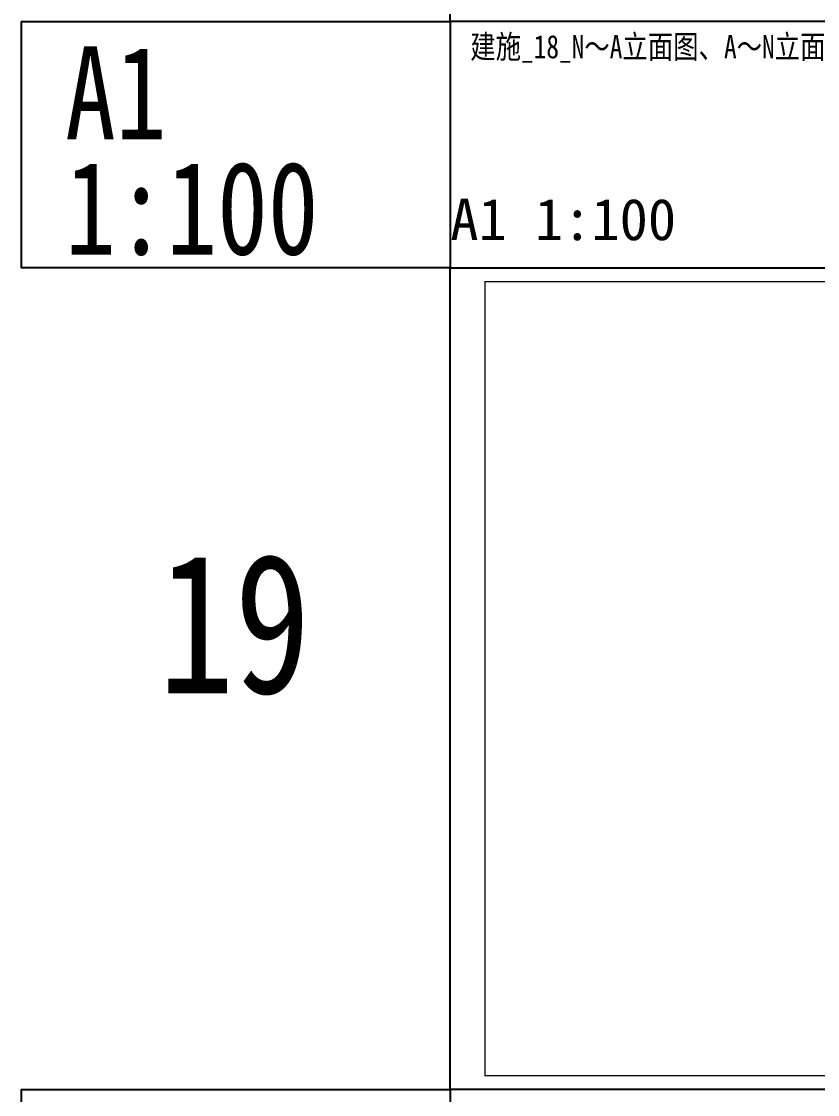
# Model space of a CAD drawing. Extents: x -518115 to 389031, y -209821 to 1628073.
# Drawn here: x -31986 to 25564, y -129991 to -52418 of the extents above; entities that cross this region are included whole.
import ezdxf

# ---------------------------------------------------------------- set-up
doc = ezdxf.new("R2010")
doc.units = 0
doc.header["$LTSCALE"] = 1000
doc.header["$MEASUREMENT"] = 0
for name, color, linetype in [('text', 7, 'Continuous'), ('图框', 140, 'Continuous'), ('导图字', 7, 'Continuous')]:
    doc.layers.add(name, color=color, linetype=linetype)
doc.layers.add('yichutu', color=7, linetype='Continuous', true_color=0xffffff, plot=False)
doc.styles.add('_TCH_LABEL', font='')
doc.styles.add('黑体', font='')
doc.styles.get('_TCH_LABEL').set_extended_font_data('SimHei')
doc.styles.get('黑体').set_extended_font_data('SimHei')

# ---------------------------------------------------------------- blocks, each defined once
blk = doc.blocks.new('yct-841-594-84100-59399.9999999999-100-1000.0')
at = {"layer": 'yichutu', "color": 7, "true_color": 0xffffff}
blk.add_lwpolyline([(0, 0), (0, 59400), (84100, 59400), (84100, 0)], close=True, dxfattribs=at)
at = {"layer": 'yichutu', "color": 7, "true_color": 0xffffff, "style": '_TCH_LABEL'}
blk.add_text('A1 1:100', height=3000, dxfattribs=at).set_placement((0, 61400))
blk = doc.blocks.new('TK')
at = {"layer": '图框'}
blk.add_lwpolyline([(465375, 548714), (549475, 548714), (549475, 489314), (465375, 489314)], close=True, dxfattribs=at)
blk.add_lwpolyline([(465375, 548714), (549475, 548714), (549475, 489314), (465375, 489314)], close=True, dxfattribs=at)
at = {"layer": '图框', "const_width": 100}
blk.add_lwpolyline([(548475, 490314), (548475, 547714), (467875, 547714), (467875, 490314)], close=True, dxfattribs=at)

msp = doc.modelspace()

# ---------------------------------------------------------------- linework, layer by layer
at = {"layer": 'text', "color": 2}
for points in [[(-985.9, -70226.6), (-31985.9, -70226.6), (-31985.9, -52418.3), (-985.9, -52418.3)], [(-985.9, -147435), (-31985.9, -147435), (-31985.9, -129626.6), (-985.9, -129626.6)]]:
    msp.add_lwpolyline(points, close=True, dxfattribs=at)

# ---------------------------------------------------------------- block references
msp.add_blockref('TK', (-466360.9, -618940.3))
at = {"layer": 'yichutu'}
for p in [(-985.9, -52418.3), (-985.9, -129626.6)]:
    msp.add_blockref('yct-841-594-84100-59399.9999999999-100-1000.0', p, dxfattribs=at)

# ---------------------------------------------------------------- texts
at = {"layer": 'text', "color": 2, "style": '黑体', "width": 0.8}
for s, p in [('A1', (-28832.6, -60943.9)), ('1:100', (-28822.7, -69270))]:
    msp.add_text(s, height=6729.45, dxfattribs=at).set_placement(p)
at = {"layer": 'text', "color": 1, "style": '黑体', "width": 0.8}
msp.add_text('19', height=10094.18, dxfattribs=at).set_placement((-22087.7, -100979.7))
at = {"layer": '导图字', "color": 1, "style": '黑体', "width": 0.8}
msp.add_text('建施_18_N～A立面图、A～N立面图_A1', height=1682.363, dxfattribs=at).set_placement((457.3, -55081.7))

doc.saveas('drawing.dxf')
